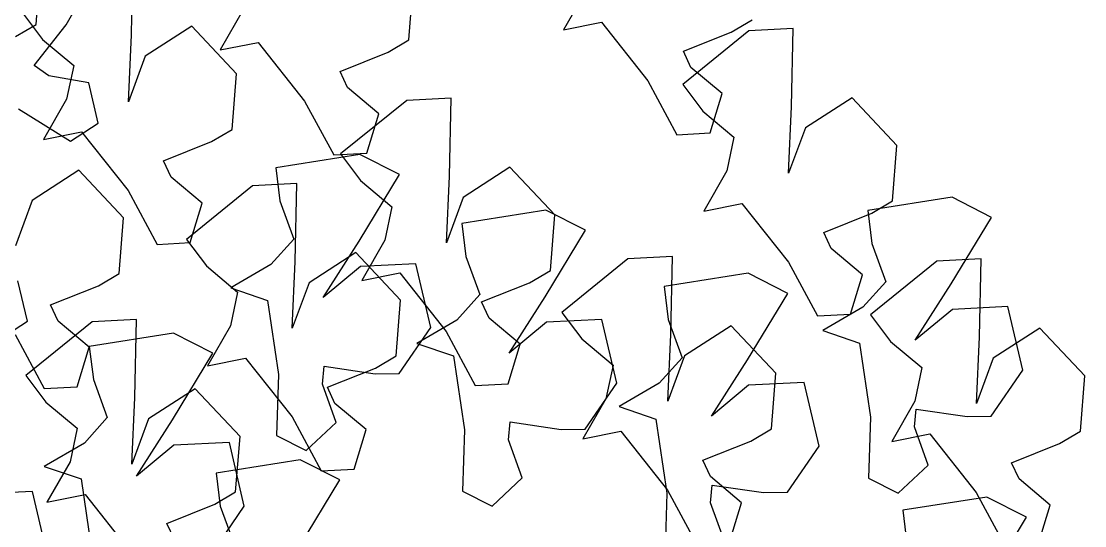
# Model space of a CAD drawing. Header units: millimetres. Extents: x 441156 to 441876, y 4514765 to 4515211.
# Drawn here: x 441575.376 to 441576.6, y 4514836.119 to 4514836.7 of the extents above; entities that cross this region are included whole.
import ezdxf

# ---------------------------------------------------------------- set-up
doc = ezdxf.new("R2010")
doc.units = ezdxf.units.MM
doc.layers.add('01_piscinas', color=254, linetype='Continuous')

msp = doc.modelspace()

# ---------------------------------------------------------------- linework, layer by layer
at = {"layer": '01_piscinas'}
for p, q in [((441575.50285653, 4514836.68445954, 0.00000053), (441575.50474575, 4514836.77419311, 0.00000053)), ((441575.39330378, 4514836.69663909, 0.00000053), (441575.39832324, 4514836.76072696, 0.00000053)), ((441575.82226629, 4514836.67866901, 0.00000053), (441575.82728575, 4514836.74275688, 0.00000053)), ((441576.02669499, 4514836.73669839, 0.00000053), (441576.00016879, 4514836.69041718, 0.00000053)), ((441575.42782052, 4514836.69594646, 0.00000053), (441575.44148409, 4514836.72019019, 0.00000053)), ((441575.3775475, 4514836.70985684, 0.00000053), (441575.40061936, 4514836.67922733, 0.00000053)), ((441575.63160919, 4514836.71339715, 0.00000053), (441575.60508299, 4514836.66711594, 0.00000053)), ((441575.36934891, 4514836.68247518, 0.00000053), (441575.39330378, 4514836.69663909, 0.00000053)), ((441575.39102462, 4514836.64932598, 0.00000053), (441575.42782052, 4514836.69594646, 0.00000053)), ((441575.57246426, 4514836.69456991, 0.00000053), (441575.51869573, 4514836.6599025, 0.00000053)), ((441575.62402911, 4514836.63976777, 0.00000053), (441575.57246426, 4514836.69456991, 0.00000053)), ((441576.00016879, 4514836.69041718, 0.00000053), (441576.04397609, 4514836.69917176, 0.00000053)), ((441576.04397609, 4514836.69917176, 0.00000053), (441576.0973865, 4514836.63156151, 0.00000053)), ((441576.19339722, 4514836.68780635, 0.00000053), (441576.21735209, 4514836.70197025, 0.00000053)), ((441576.26473165, 4514836.69169587, 0.00000053), (441576.21369168, 4514836.68901376, 0.00000053)), ((441576.26284243, 4514836.6019623, 0.00000053), (441576.26473165, 4514836.69169587, 0.00000053)), ((441575.40061936, 4514836.67922733, 0.00000053), (441575.43646822, 4514836.64912897, 0.00000053)), ((441575.49940219, 4514836.60754882, 0.00000053), (441575.50285653, 4514836.68445954, 0.00000053)), ((441575.79831142, 4514836.66450511, 0.00000053), (441575.82226629, 4514836.67866901, 0.00000053)), ((441576.21369168, 4514836.68901376, 0.00000053), (441576.1375334, 4514836.6273596, 0.00000053)), ((441576.1382208, 4514836.66582978, 0.00000053), (441576.19339722, 4514836.68780635, 0.00000053)), ((441575.60508299, 4514836.66711594, 0.00000053), (441575.64889029, 4514836.67587052, 0.00000053)), ((441575.64889029, 4514836.67587052, 0.00000053), (441575.7023007, 4514836.60826027, 0.00000053)), ((441576.14686135, 4514836.64706647, 0.00000053), (441576.1382208, 4514836.66582978, 0.00000053)), ((441575.51869573, 4514836.6599025, 0.00000053), (441575.49940219, 4514836.60754882, 0.00000053)), ((441575.743135, 4514836.64252854, 0.00000053), (441575.79831142, 4514836.66450511, 0.00000053)), ((441575.40788922, 4514836.63739675, 0.00000053), (441575.39102462, 4514836.64932598, 0.00000053)), ((441575.43646822, 4514836.64912897, 0.00000053), (441575.42835255, 4514836.61040804, 0.00000053)), ((441575.75177555, 4514836.62376523, 0.00000053), (441575.743135, 4514836.64252854, 0.00000053)), ((441576.18271022, 4514836.61696811, 0.00000053), (441576.14686135, 4514836.64706647, 0.00000053)), ((441575.45398442, 4514836.62925524, 0.00000053), (441575.40788922, 4514836.63739675, 0.00000053)), ((441575.46478346, 4514836.58298432, 0.00000053), (441575.45398442, 4514836.62925524, 0.00000053)), ((441575.61900965, 4514836.5756799, 0.00000053), (441575.62402911, 4514836.63976777, 0.00000053)), ((441576.0973865, 4514836.63156151, 0.00000053), (441576.13078724, 4514836.56949259, 0.00000053)), ((441575.78762442, 4514836.59366687, 0.00000053), (441575.75177555, 4514836.62376523, 0.00000053)), ((441576.1375334, 4514836.6273596, 0.00000053), (441576.16060525, 4514836.5967301, 0.00000053)), ((441576.168927, 4514836.5714968, 0.00000053), (441576.18271022, 4514836.61696811, 0.00000053)), ((441575.42835255, 4514836.61040804, 0.00000053), (441575.40182635, 4514836.56412683, 0.00000053)), ((441575.7023007, 4514836.60826027, 0.00000053), (441575.73570144, 4514836.54619135, 0.00000053)), ((441575.81982413, 4514836.60898954, 0.00000053), (441575.74366585, 4514836.54733538, 0.00000053)), ((441575.8708641, 4514836.61167165, 0.00000053), (441575.81982413, 4514836.60898954, 0.00000053)), ((441575.86897488, 4514836.52193808, 0.00000053), (441575.8708641, 4514836.61167165, 0.00000053)), ((441576.33245016, 4514836.61207267, 0.00000053), (441576.27868162, 4514836.57740527, 0.00000053)), ((441576.38401501, 4514836.55727053, 0.00000053), (441576.33245016, 4514836.61207267, 0.00000053)), ((441575.37279522, 4514836.59923164, 0.00000053), (441575.43275556, 4514836.56217875, 0.00000053)), ((441575.7738412, 4514836.54819556, 0.00000053), (441575.78762442, 4514836.59366687, 0.00000053)), ((441576.16060525, 4514836.5967301, 0.00000053), (441576.19645412, 4514836.56663174, 0.00000053)), ((441576.25938809, 4514836.52505158, 0.00000053), (441576.26284243, 4514836.6019623, 0.00000053)), ((441575.43275556, 4514836.56217875, 0.00000053), (441575.46478346, 4514836.58298432, 0.00000053)), ((441575.40182635, 4514836.56412683, 0.00000053), (441575.44563366, 4514836.57288141, 0.00000053)), ((441575.44563366, 4514836.57288141, 0.00000053), (441575.49904406, 4514836.50527116, 0.00000053)), ((441575.59505479, 4514836.561516, 0.00000053), (441575.61900965, 4514836.5756799, 0.00000053)), ((441576.13078724, 4514836.56949259, 0.00000053), (441576.168927, 4514836.5714968, 0.00000053)), ((441576.27868162, 4514836.57740527, 0.00000053), (441576.25938809, 4514836.52505158, 0.00000053)), ((441575.53987836, 4514836.53953943, 0.00000053), (441575.59505479, 4514836.561516, 0.00000053)), ((441576.19645412, 4514836.56663174, 0.00000053), (441576.18833845, 4514836.5279108, 0.00000053)), ((441576.37899555, 4514836.49318266, 0.00000053), (441576.38401501, 4514836.55727053, 0.00000053)), ((441575.7659867, 4514836.54669361, 0.00000053), (441575.66920462, 4514836.53137868, 0.00000053)), ((441575.73570144, 4514836.54619135, 0.00000053), (441575.7738412, 4514836.54819556, 0.00000053)), ((441575.74366585, 4514836.54733538, 0.00000053), (441575.76673771, 4514836.51670587, 0.00000053)), ((441575.81152967, 4514836.52349639, 0.00000053), (441575.7659867, 4514836.54669361, 0.00000053)), ((441575.54851892, 4514836.52077612, 0.00000053), (441575.53987836, 4514836.53953943, 0.00000053)), ((441575.66920462, 4514836.53137868, 0.00000053), (441575.67387068, 4514836.49331682, 0.00000053)), ((441575.93858261, 4514836.53204845, 0.00000053), (441575.88481407, 4514836.49738105, 0.00000053)), ((441575.99014746, 4514836.47724631, 0.00000053), (441575.93858261, 4514836.53204845, 0.00000053)), ((441575.44241124, 4514836.52857898, 0.00000053), (441575.3886427, 4514836.49391157, 0.00000053)), ((441575.49397609, 4514836.47377684, 0.00000053), (441575.44241124, 4514836.52857898, 0.00000053)), ((441575.58436778, 4514836.49067776, 0.00000053), (441575.54851892, 4514836.52077612, 0.00000053)), ((441575.76502677, 4514836.44672946, 0.00000053), (441575.81152967, 4514836.52349639, 0.00000053)), ((441575.86552054, 4514836.44502736, 0.00000053), (441575.86897488, 4514836.52193808, 0.00000053)), ((441576.18833845, 4514836.5279108, 0.00000053), (441576.16181225, 4514836.48162959, 0.00000053)), ((441575.64240597, 4514836.51063443, 0.00000053), (441575.56624769, 4514836.44898028, 0.00000053)), ((441575.69344594, 4514836.51331654, 0.00000053), (441575.64240597, 4514836.51063443, 0.00000053)), ((441575.69155672, 4514836.42358297, 0.00000053), (441575.69344594, 4514836.51331654, 0.00000053)), ((441575.76673771, 4514836.51670587, 0.00000053), (441575.80258657, 4514836.48660751, 0.00000053)), ((441575.49904406, 4514836.50527116, 0.00000053), (441575.5324448, 4514836.44320224, 0.00000053)), ((441575.88481407, 4514836.49738105, 0.00000053), (441575.86552054, 4514836.44502736, 0.00000053)), ((441576.44740975, 4514836.4975097, 0.00000053), (441576.35062766, 4514836.48219477, 0.00000053)), ((441576.49295271, 4514836.47431249, 0.00000053), (441576.44740975, 4514836.4975097, 0.00000053)), ((441575.3886427, 4514836.49391157, 0.00000053), (441575.36934917, 4514836.44155789, 0.00000053)), ((441575.57058456, 4514836.44520645, 0.00000053), (441575.58436778, 4514836.49067776, 0.00000053)), ((441575.67387068, 4514836.49331682, 0.00000053), (441575.68986753, 4514836.44932645, 0.00000053)), ((441575.80258657, 4514836.48660751, 0.00000053), (441575.7944709, 4514836.44788658, 0.00000053)), ((441575.9800426, 4514836.48262621, 0.00000053), (441575.88326051, 4514836.46731129, 0.00000053)), ((441576.02558556, 4514836.45942899, 0.00000053), (441575.9800426, 4514836.48262621, 0.00000053)), ((441576.16181225, 4514836.48162959, 0.00000053), (441576.20561955, 4514836.49038418, 0.00000053)), ((441576.20561955, 4514836.49038418, 0.00000053), (441576.25902996, 4514836.42277392, 0.00000053)), ((441576.35062766, 4514836.48219477, 0.00000053), (441576.35529372, 4514836.44413291, 0.00000053)), ((441576.35504068, 4514836.47901876, 0.00000053), (441576.37899555, 4514836.49318266, 0.00000053)), ((441575.48895663, 4514836.40968897, 0.00000053), (441575.49397609, 4514836.47377684, 0.00000053)), ((441575.985128, 4514836.41315844, 0.00000053), (441575.99014746, 4514836.47724631, 0.00000053)), ((441576.29986426, 4514836.45704219, 0.00000053), (441576.35504068, 4514836.47901876, 0.00000053)), ((441576.44644982, 4514836.39754555, 0.00000053), (441576.49295271, 4514836.47431249, 0.00000053)), ((441575.88326051, 4514836.46731129, 0.00000053), (441575.88792657, 4514836.42924942, 0.00000053)), ((441575.97908266, 4514836.38266206, 0.00000053), (441576.02558556, 4514836.45942899, 0.00000053)), ((441575.56624769, 4514836.44898028, 0.00000053), (441575.58931955, 4514836.41835077, 0.00000053)), ((441575.68986753, 4514836.44932645, 0.00000053), (441575.66347868, 4514836.41985097, 0.00000053)), ((441575.72357986, 4514836.38184999, 0.00000053), (441575.76502677, 4514836.44672946, 0.00000053)), ((441575.7944709, 4514836.44788658, 0.00000053), (441575.7679447, 4514836.40160537, 0.00000053)), ((441576.30850481, 4514836.43827888, 0.00000053), (441576.29986426, 4514836.45704219, 0.00000053)), ((441575.5324448, 4514836.44320224, 0.00000053), (441575.57058456, 4514836.44520645, 0.00000053)), ((441575.76116445, 4514836.43369335, 0.00000053), (441575.70739591, 4514836.39902594, 0.00000053)), ((441575.8127293, 4514836.37889121, 0.00000053), (441575.76116445, 4514836.43369335, 0.00000053)), ((441576.34435368, 4514836.40818052, 0.00000053), (441576.30850481, 4514836.43827888, 0.00000053)), ((441576.35529372, 4514836.44413291, 0.00000053), (441576.37129057, 4514836.40014254, 0.00000053)), ((441575.68810238, 4514836.34667225, 0.00000053), (441575.69155672, 4514836.42358297, 0.00000053)), ((441575.88792657, 4514836.42924942, 0.00000053), (441575.90392342, 4514836.38525905, 0.00000053)), ((441576.07447869, 4514836.42647758, 0.00000053), (441575.9983204, 4514836.36482343, 0.00000053)), ((441576.12551866, 4514836.42915969, 0.00000053), (441576.07447869, 4514836.42647758, 0.00000053)), ((441576.12362944, 4514836.33942612, 0.00000053), (441576.12551866, 4514836.42915969, 0.00000053)), ((441576.25902996, 4514836.42277392, 0.00000053), (441576.2924307, 4514836.360705, 0.00000053)), ((441576.42986121, 4514836.42367774, 0.00000053), (441576.35370293, 4514836.36202358, 0.00000053)), ((441576.48090118, 4514836.42635984, 0.00000053), (441576.42986121, 4514836.42367774, 0.00000053)), ((441576.47901196, 4514836.33662628, 0.00000053), (441576.48090118, 4514836.42635984, 0.00000053)), ((441575.46500176, 4514836.39552507, 0.00000053), (441575.48895663, 4514836.40968897, 0.00000053)), ((441575.58931955, 4514836.41835077, 0.00000053), (441575.62516841, 4514836.38825241, 0.00000053)), ((441575.66347868, 4514836.41985097, 0.00000053), (441575.61736571, 4514836.39303336, 0.00000053)), ((441575.7664654, 4514836.41754284, 0.00000053), (441575.72357986, 4514836.38184999, 0.00000053)), ((441575.83036402, 4514836.42068143, 0.00000053), (441575.7664654, 4514836.41754284, 0.00000053)), ((441575.7679447, 4514836.40160537, 0.00000053), (441575.811752, 4514836.41035995, 0.00000053)), ((441575.811752, 4514836.41035995, 0.00000053), (441575.86516241, 4514836.3427497, 0.00000053)), ((441575.84761942, 4514836.34743896, 0.00000053), (441575.83036402, 4514836.42068143, 0.00000053)), ((441575.96117313, 4514836.39899454, 0.00000053), (441575.985128, 4514836.41315844, 0.00000053)), ((441576.21288453, 4514836.40996778, 0.00000053), (441576.11610244, 4514836.39465286, 0.00000053)), ((441576.2584275, 4514836.38677057, 0.00000053), (441576.21288453, 4514836.40996778, 0.00000053)), ((441575.38312593, 4514836.35474059, 0.00000053), (441575.3723269, 4514836.4010115, 0.00000053)), ((441575.70739591, 4514836.39902594, 0.00000053), (441575.68810238, 4514836.34667225, 0.00000053)), ((441575.90599671, 4514836.37701797, 0.00000053), (441575.96117313, 4514836.39899454, 0.00000053)), ((441576.33057046, 4514836.36270921, 0.00000053), (441576.34435368, 4514836.40818052, 0.00000053)), ((441576.37129057, 4514836.40014254, 0.00000053), (441576.34490172, 4514836.37066706, 0.00000053)), ((441576.40500291, 4514836.33266608, 0.00000053), (441576.44644982, 4514836.39754555, 0.00000053)), ((441575.40982534, 4514836.3735485, 0.00000053), (441575.46500176, 4514836.39552507, 0.00000053)), ((441575.62516841, 4514836.38825241, 0.00000053), (441575.61705274, 4514836.34953148, 0.00000053)), ((441575.61736571, 4514836.39303336, 0.00000053), (441575.65968124, 4514836.3787114, 0.00000053)), ((441575.90392342, 4514836.38525905, 0.00000053), (441575.87753457, 4514836.35578357, 0.00000053)), ((441576.11610244, 4514836.39465286, 0.00000053), (441576.12076851, 4514836.356591, 0.00000053)), ((441576.2119246, 4514836.31000363, 0.00000053), (441576.2584275, 4514836.38677057, 0.00000053)), ((441575.41846589, 4514836.35478518, 0.00000053), (441575.40982534, 4514836.3735485, 0.00000053)), ((441575.65968124, 4514836.3787114, 0.00000053), (441575.67213089, 4514836.293454, 0.00000053)), ((441575.80770984, 4514836.31480334, 0.00000053), (441575.8127293, 4514836.37889121, 0.00000053)), ((441575.91463726, 4514836.35825466, 0.00000053), (441575.90599671, 4514836.37701797, 0.00000053)), ((441575.93763576, 4514836.31778259, 0.00000053), (441575.97908266, 4514836.38266206, 0.00000053)), ((441575.9983204, 4514836.36482343, 0.00000053), (441576.02139226, 4514836.33419392, 0.00000053)), ((441576.2924307, 4514836.360705, 0.00000053), (441576.33057046, 4514836.36270921, 0.00000053)), ((441576.34490172, 4514836.37066706, 0.00000053), (441576.29878876, 4514836.34384946, 0.00000053)), ((441576.35370293, 4514836.36202358, 0.00000053), (441576.37677479, 4514836.33139407, 0.00000053)), ((441576.44788844, 4514836.36835894, 0.00000053), (441576.40500291, 4514836.33266608, 0.00000053)), ((441576.51178706, 4514836.37149753, 0.00000053), (441576.44788844, 4514836.36835894, 0.00000053)), ((441576.52904247, 4514836.29825505, 0.00000053), (441576.51178706, 4514836.37149753, 0.00000053)), ((441575.35109804, 4514836.33393501, 0.00000053), (441575.38312593, 4514836.35474059, 0.00000053)), ((441575.45756661, 4514836.35379833, 0.00000053), (441575.38140833, 4514836.29214417, 0.00000053)), ((441575.45431475, 4514836.32468682, 0.00000053), (441575.41846589, 4514836.35478518, 0.00000053)), ((441575.50860659, 4514836.35648043, 0.00000053), (441575.45756661, 4514836.35379833, 0.00000053)), ((441575.50671736, 4514836.26674686, 0.00000053), (441575.50860659, 4514836.35648043, 0.00000053)), ((441575.61705274, 4514836.34953148, 0.00000053), (441575.59052654, 4514836.30325026, 0.00000053)), ((441575.87753457, 4514836.35578357, 0.00000053), (441575.8314216, 4514836.32896596, 0.00000053)), ((441575.95048613, 4514836.3281563, 0.00000053), (441575.91463726, 4514836.35825466, 0.00000053)), ((441575.98052129, 4514836.35347545, 0.00000053), (441575.93763576, 4514836.31778259, 0.00000053)), ((441576.04441991, 4514836.35661403, 0.00000053), (441575.98052129, 4514836.35347545, 0.00000053)), ((441576.06167531, 4514836.28337156, 0.00000053), (441576.04441991, 4514836.35661403, 0.00000053)), ((441576.12076851, 4514836.356591, 0.00000053), (441576.13676535, 4514836.31260062, 0.00000053)), ((441576.19323717, 4514836.3495365, 0.00000053), (441576.13946863, 4514836.31486909, 0.00000053)), ((441576.24480202, 4514836.29473436, 0.00000053), (441576.19323717, 4514836.3495365, 0.00000053)), ((441575.36899104, 4514836.33928023, 0.00000053), (441575.40239178, 4514836.27721131, 0.00000053)), ((441575.55123014, 4514836.34096982, 0.00000053), (441575.45444805, 4514836.3256549, 0.00000053)), ((441575.5967731, 4514836.31777261, 0.00000053), (441575.55123014, 4514836.34096982, 0.00000053)), ((441575.81122851, 4514836.29444696, 0.00000053), (441575.84761942, 4514836.34743896, 0.00000053)), ((441575.86516241, 4514836.3427497, 0.00000053), (441575.89856315, 4514836.28068078, 0.00000053)), ((441576.1201751, 4514836.2625154, 0.00000053), (441576.12362944, 4514836.33942612, 0.00000053)), ((441576.29878876, 4514836.34384946, 0.00000053), (441576.34110429, 4514836.32952749, 0.00000053)), ((441576.47555762, 4514836.25971556, 0.00000053), (441576.47901196, 4514836.33662628, 0.00000053)), ((441576.54861969, 4514836.34673665, 0.00000053), (441576.49485116, 4514836.31206924, 0.00000053)), ((441576.60018454, 4514836.29193451, 0.00000053), (441576.54861969, 4514836.34673665, 0.00000053)), ((441575.44053153, 4514836.27921552, 0.00000053), (441575.45431475, 4514836.32468682, 0.00000053)), ((441575.45444805, 4514836.3256549, 0.00000053), (441575.45911411, 4514836.28759304, 0.00000053)), ((441575.8314216, 4514836.32896596, 0.00000053), (441575.87373714, 4514836.31464401, 0.00000053)), ((441575.93670291, 4514836.28268499, 0.00000053), (441575.95048613, 4514836.3281563, 0.00000053)), ((441576.02139226, 4514836.33419392, 0.00000053), (441576.05724113, 4514836.30409556, 0.00000053)), ((441576.34110429, 4514836.32952749, 0.00000053), (441576.35355393, 4514836.24427009, 0.00000053)), ((441576.37677479, 4514836.33139407, 0.00000053), (441576.41262365, 4514836.30129571, 0.00000053)), ((441575.5502702, 4514836.24100567, 0.00000053), (441575.5967731, 4514836.31777261, 0.00000053)), ((441575.59052654, 4514836.30325026, 0.00000053), (441575.63433384, 4514836.31200485, 0.00000053)), ((441575.63433384, 4514836.31200485, 0.00000053), (441575.68774425, 4514836.2443946, 0.00000053)), ((441575.78375497, 4514836.30063943, 0.00000053), (441575.80770984, 4514836.31480334, 0.00000053)), ((441575.87373714, 4514836.31464401, 0.00000053), (441575.88618678, 4514836.22938661, 0.00000053)), ((441576.13676535, 4514836.31260062, 0.00000053), (441576.11037651, 4514836.28312514, 0.00000053)), ((441576.13946863, 4514836.31486909, 0.00000053), (441576.1201751, 4514836.2625154, 0.00000053)), ((441576.49485116, 4514836.31206924, 0.00000053), (441576.47555762, 4514836.25971556, 0.00000053)), ((441575.72272984, 4514836.28214426, 0.00000053), (441575.72462856, 4514836.30271404, 0.00000053)), ((441575.72462856, 4514836.30271404, 0.00000053), (441575.78340103, 4514836.2941581, 0.00000053)), ((441575.72857855, 4514836.27866287, 0.00000053), (441575.78375497, 4514836.30063943, 0.00000053)), ((441576.05724113, 4514836.30409556, 0.00000053), (441576.04912545, 4514836.26537462, 0.00000053)), ((441576.17047769, 4514836.24512416, 0.00000053), (441576.2119246, 4514836.31000363, 0.00000053)), ((441576.41262365, 4514836.30129571, 0.00000053), (441576.40450798, 4514836.26257478, 0.00000053)), ((441575.38140833, 4514836.29214417, 0.00000053), (441575.40448019, 4514836.26151466, 0.00000053)), ((441575.45911411, 4514836.28759304, 0.00000053), (441575.47511096, 4514836.24360266, 0.00000053)), ((441575.67213089, 4514836.293454, 0.00000053), (441575.67002231, 4514836.22300037, 0.00000053)), ((441575.78340103, 4514836.2941581, 0.00000053), (441575.81122851, 4514836.29444696, 0.00000053)), ((441576.23978256, 4514836.23064648, 0.00000053), (441576.24480202, 4514836.29473436, 0.00000053)), ((441576.49265155, 4514836.24526306, 0.00000053), (441576.52904247, 4514836.29825505, 0.00000053)), ((441576.59516508, 4514836.22784664, 0.00000053), (441576.60018454, 4514836.29193451, 0.00000053)), ((441575.40239178, 4514836.27721131, 0.00000053), (441575.44053153, 4514836.27921552, 0.00000053)), ((441575.57632509, 4514836.27685724, 0.00000053), (441575.52255656, 4514836.24218983, 0.00000053)), ((441575.62788994, 4514836.2220551, 0.00000053), (441575.57632509, 4514836.27685724, 0.00000053)), ((441575.73872669, 4514836.23815389, 0.00000053), (441575.72272984, 4514836.28214426, 0.00000053)), ((441575.7372191, 4514836.25989955, 0.00000053), (441575.72857855, 4514836.27866287, 0.00000053)), ((441575.89856315, 4514836.28068078, 0.00000053), (441575.93670291, 4514836.28268499, 0.00000053)), ((441576.0252844, 4514836.23037957, 0.00000053), (441576.06167531, 4514836.28337156, 0.00000053)), ((441576.11037651, 4514836.28312514, 0.00000053), (441576.06426354, 4514836.25630754, 0.00000053)), ((441576.21336323, 4514836.28081702, 0.00000053), (441576.17047769, 4514836.24512416, 0.00000053)), ((441576.27726185, 4514836.28395561, 0.00000053), (441576.21336323, 4514836.28081702, 0.00000053)), ((441576.29451725, 4514836.21071314, 0.00000053), (441576.27726185, 4514836.28395561, 0.00000053)), ((441575.50326302, 4514836.18983615, 0.00000053), (441575.50671736, 4514836.26674686, 0.00000053)), ((441576.04912545, 4514836.26537462, 0.00000053), (441576.02259925, 4514836.21909341, 0.00000053)), ((441576.40450798, 4514836.26257478, 0.00000053), (441576.37798178, 4514836.21629356, 0.00000053)), ((441575.40448019, 4514836.26151466, 0.00000053), (441575.44032905, 4514836.2314163, 0.00000053)), ((441575.77306797, 4514836.22980119, 0.00000053), (441575.7372191, 4514836.25989955, 0.00000053)), ((441576.06426354, 4514836.25630754, 0.00000053), (441576.10657907, 4514836.24198558, 0.00000053)), ((441576.40415289, 4514836.23296035, 0.00000053), (441576.40605161, 4514836.25353014, 0.00000053)), ((441576.40605161, 4514836.25353014, 0.00000053), (441576.46482408, 4514836.24497419, 0.00000053)), ((441575.47511096, 4514836.24360266, 0.00000053), (441575.44872211, 4514836.21412718, 0.00000053)), ((441575.52255656, 4514836.24218983, 0.00000053), (441575.50326302, 4514836.18983615, 0.00000053)), ((441575.5088233, 4514836.17612621, 0.00000053), (441575.5502702, 4514836.24100567, 0.00000053)), ((441575.68774425, 4514836.2443946, 0.00000053), (441575.72114499, 4514836.18232567, 0.00000053)), ((441575.70405442, 4514836.20566619, 0.00000053), (441575.73872669, 4514836.23815389, 0.00000053)), ((441575.93678574, 4514836.21807687, 0.00000053), (441575.93868446, 4514836.23864665, 0.00000053)), ((441575.93868446, 4514836.23864665, 0.00000053), (441575.99745693, 4514836.2300907, 0.00000053)), ((441576.10657907, 4514836.24198558, 0.00000053), (441576.11902871, 4514836.15672818, 0.00000053)), ((441576.35355393, 4514836.24427009, 0.00000053), (441576.35144536, 4514836.17381646, 0.00000053)), ((441576.46482408, 4514836.24497419, 0.00000053), (441576.49265155, 4514836.24526306, 0.00000053)), ((441575.44032905, 4514836.2314163, 0.00000053), (441575.43221338, 4514836.19269536, 0.00000053)), ((441575.75928475, 4514836.18432989, 0.00000053), (441575.77306797, 4514836.22980119, 0.00000053)), ((441575.88618678, 4514836.22938661, 0.00000053), (441575.88407821, 4514836.15893297, 0.00000053)), ((441575.99745693, 4514836.2300907, 0.00000053), (441576.0252844, 4514836.23037957, 0.00000053)), ((441576.02259925, 4514836.21909341, 0.00000053), (441576.06640656, 4514836.22784799, 0.00000053)), ((441576.06640656, 4514836.22784799, 0.00000053), (441576.11981697, 4514836.16023774, 0.00000053)), ((441576.21582769, 4514836.21648258, 0.00000053), (441576.23978256, 4514836.23064648, 0.00000053)), ((441576.42014974, 4514836.18896998, 0.00000053), (441576.40415289, 4514836.23296035, 0.00000053)), ((441576.57121022, 4514836.21368274, 0.00000053), (441576.59516508, 4514836.22784664, 0.00000053)), ((441575.44872211, 4514836.21412718, 0.00000053), (441575.40260914, 4514836.18730958, 0.00000053)), ((441575.61560745, 4514836.21495765, 0.00000053), (441575.55170883, 4514836.21181906, 0.00000053)), ((441575.63286285, 4514836.14171518, 0.00000053), (441575.61560745, 4514836.21495765, 0.00000053)), ((441575.62287048, 4514836.15796723, 0.00000053), (441575.62788994, 4514836.2220551, 0.00000053)), ((441575.67002231, 4514836.22300037, 0.00000053), (441575.70405442, 4514836.20566619, 0.00000053)), ((441575.95278258, 4514836.17408649, 0.00000053), (441575.93678574, 4514836.21807687, 0.00000053)), ((441576.16065127, 4514836.19450601, 0.00000053), (441576.21582769, 4514836.21648258, 0.00000053)), ((441576.37798178, 4514836.21629356, 0.00000053), (441576.42178908, 4514836.22504815, 0.00000053)), ((441576.42178908, 4514836.22504815, 0.00000053), (441576.47519949, 4514836.1574379, 0.00000053)), ((441576.51603379, 4514836.19170617, 0.00000053), (441576.57121022, 4514836.21368274, 0.00000053)), ((441575.55170883, 4514836.21181906, 0.00000053), (441575.5088233, 4514836.17612621, 0.00000053)), ((441576.25812633, 4514836.15772114, 0.00000053), (441576.29451725, 4514836.21071314, 0.00000053)), ((441575.43221338, 4514836.19269536, 0.00000053), (441575.40568718, 4514836.14641415, 0.00000053)), ((441575.697244, 4514836.19502003, 0.00000053), (441575.60046192, 4514836.17970511, 0.00000053)), ((441575.74278697, 4514836.17182282, 0.00000053), (441575.697244, 4514836.19502003, 0.00000053)), ((441576.16929182, 4514836.1757427, 0.00000053), (441576.16065127, 4514836.19450601, 0.00000053)), ((441576.38547746, 4514836.15648228, 0.00000053), (441576.42014974, 4514836.18896998, 0.00000053)), ((441576.52467435, 4514836.17294285, 0.00000053), (441576.51603379, 4514836.19170617, 0.00000053)), ((441575.40260914, 4514836.18730958, 0.00000053), (441575.44492467, 4514836.17298762, 0.00000053)), ((441575.60046192, 4514836.17970511, 0.00000053), (441575.60512798, 4514836.14164325, 0.00000053)), ((441575.72114499, 4514836.18232567, 0.00000053), (441575.75928475, 4514836.18432989, 0.00000053)), ((441575.44492467, 4514836.17298762, 0.00000053), (441575.45737432, 4514836.08773022, 0.00000053)), ((441575.69628407, 4514836.09505588, 0.00000053), (441575.74278697, 4514836.17182282, 0.00000053)), ((441575.91811031, 4514836.14159879, 0.00000053), (441575.95278258, 4514836.17408649, 0.00000053)), ((441576.20514069, 4514836.14564434, 0.00000053), (441576.16929182, 4514836.1757427, 0.00000053)), ((441576.16962767, 4514836.14541844, 0.00000053), (441576.17152639, 4514836.16598822, 0.00000053)), ((441576.17152639, 4514836.16598822, 0.00000053), (441576.23029886, 4514836.15743228, 0.00000053)), ((441576.35144536, 4514836.17381646, 0.00000053), (441576.38547746, 4514836.15648228, 0.00000053)), ((441576.56052321, 4514836.14284449, 0.00000053), (441576.52467435, 4514836.17294285, 0.00000053)), ((441575.38894494, 4514836.1585009, 0.00000053), (441575.32504632, 4514836.15536232, 0.00000053)), ((441575.40620035, 4514836.08525843, 0.00000053), (441575.38894494, 4514836.1585009, 0.00000053)), ((441575.40568718, 4514836.14641415, 0.00000053), (441575.44949449, 4514836.15516874, 0.00000053)), ((441575.44949449, 4514836.15516874, 0.00000053), (441575.50290489, 4514836.08755849, 0.00000053)), ((441575.59891562, 4514836.14380332, 0.00000053), (441575.62287048, 4514836.15796723, 0.00000053)), ((441575.88407821, 4514836.15893297, 0.00000053), (441575.91811031, 4514836.14159879, 0.00000053)), ((441576.11902871, 4514836.15672818, 0.00000053), (441576.11692014, 4514836.08627455, 0.00000053)), ((441576.11981697, 4514836.16023774, 0.00000053), (441576.15321771, 4514836.09816882, 0.00000053)), ((441576.23029886, 4514836.15743228, 0.00000053), (441576.25812633, 4514836.15772114, 0.00000053)), ((441576.4876788, 4514836.15214938, 0.00000053), (441576.39089672, 4514836.13683446, 0.00000053)), ((441576.47519949, 4514836.1574379, 0.00000053), (441576.50860023, 4514836.09536897, 0.00000053)), ((441576.53322177, 4514836.12895217, 0.00000053), (441576.4876788, 4514836.15214938, 0.00000053)), ((441575.54373919, 4514836.12182676, 0.00000053), (441575.59891562, 4514836.14380332, 0.00000053)), ((441575.59647194, 4514836.08872318, 0.00000053), (441575.63286285, 4514836.14171518, 0.00000053)), ((441575.60512798, 4514836.14164325, 0.00000053), (441575.62112483, 4514836.09765287, 0.00000053)), ((441576.18562452, 4514836.10142806, 0.00000053), (441576.16962767, 4514836.14541844, 0.00000053)), ((441576.19135747, 4514836.10017303, 0.00000053), (441576.20514069, 4514836.14564434, 0.00000053)), ((441576.54673999, 4514836.09737319, 0.00000053), (441576.56052321, 4514836.14284449, 0.00000053)), ((441576.39089672, 4514836.13683446, 0.00000053), (441576.39556278, 4514836.09877259, 0.00000053)), ((441576.48671887, 4514836.05218523, 0.00000053), (441576.53322177, 4514836.12895217, 0.00000053)), ((441575.55237975, 4514836.10306344, 0.00000053), (441575.54373919, 4514836.12182676, 0.00000053))]:
    msp.add_line(p, q, dxfattribs=at)

doc.saveas('drawing.dxf')
